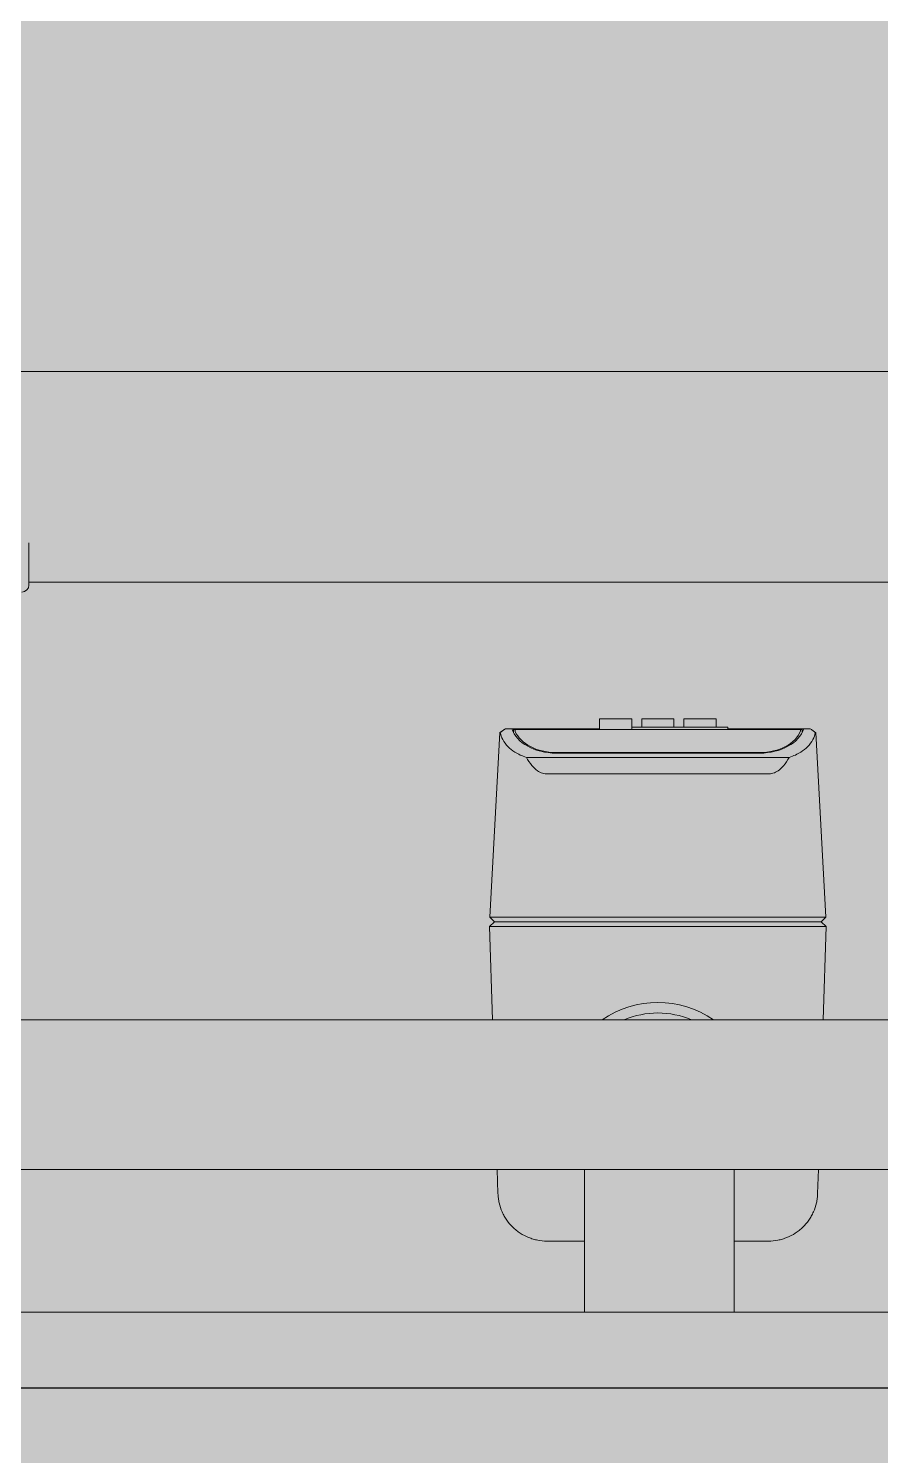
# Model space of a CAD drawing. Header units: centimetres. Extents: x 405564 to 502064, y 46284 to 60634.
# Drawn here: x 485322.37 to 485334.51, y 55967.11 to 55987.43 of the extents above; entities that cross this region are included whole.
import ezdxf

# ---------------------------------------------------------------- set-up
doc = ezdxf.new("R2010")
doc.units = ezdxf.units.CM
doc.layers.get('0').update_dxf_attribs({"color": 8, "lineweight": 9})
doc.layers.add('0-KRCN-MİMARİ-220526', color=8, linetype='Continuous', lineweight=9)
doc.layers.add('Visible (ISO)', color=8, linetype='Continuous', lineweight=18)
doc.layers.add('AS_NOT_MIMARI', color=8, linetype='Continuous')
doc.layers.add('AS_TAV', color=8, linetype='Continuous')

# ---------------------------------------------------------------- blocks, each defined once
blk = doc.blocks.new('A$Cdfb98813')
h = blk.add_hatch()
h.set_pattern_fill('ANGLE', color=256)
h.set_pattern_definition([(0, (-482318.783, -59032.118), (0, 6.985), [5.08, -1.905]), (90, (-482318.783, -59032.118), (-6.985, 4e-16), [5.08, -1.905])])
h.paths.add_polyline_path([(2235.139, -683), (325.139, -683), (325.139, -933.015), (2235.139, -933.015)])
h.paths.add_polyline_path([(800, -700), (900, -700), (900, -800), (800, -800)], flags=16)
h.paths.add_polyline_path([(1700, -700), (1800, -700), (1800, -800), (1700, -800)], flags=16)
at = {"layer": 'AS_TAV'}
blk.add_lwpolyline([(1253.081, -800), (1880, -800), (1880, -864.5), (1253.081, -864.5)], close=True, dxfattribs=at)
at = {"layer": 'Visible (ISO)'}
for p, q in [((1471.7, -850.015), (1494.617, -850.015)), ((1472.627, -852.456), (1472.627, -853.056)), ((1472.627, -853.015), (1493.802, -853.015)), ((1481.223, -854.963), (1480.763, -854.963)), ((1480.763, -854.963), (1480.763, -855.113)), ((1481.223, -854.963), (1481.223, -855.113)), ((1481.823, -854.963), (1481.363, -854.963)), ((1481.363, -854.963), (1481.363, -855.083)), ((1481.823, -854.963), (1481.823, -855.083)), ((1482.423, -854.963), (1481.963, -854.963)), ((1481.963, -854.963), (1481.963, -855.083)), ((1482.423, -854.963), (1482.423, -855.083)), ((1479.199, -857.789), (1479.339, -855.158)), ((1479.422, -855.103), (1479.339, -855.158)), ((1479.339, -855.158), (1479.339, -855.158)), ((1479.423, -855.103), (1479.422, -855.103)), ((1479.423, -855.103), (1479.51, -855.103)), ((1480.123, -855.103), (1479.51, -855.103)), ((1479.535, -855.113), (1479.553, -855.113)), ((1479.535, -855.113), (1479.535, -855.16)), ((1479.553, -855.113), (1479.557, -855.113)), ((1483.629, -855.113), (1479.557, -855.113)), ((1480.763, -855.103), (1480.123, -855.103)), ((1481.223, -855.083), (1481.322, -855.083)), ((1481.922, -855.083), (1481.322, -855.083)), ((1481.922, -855.083), (1482.593, -855.083)), ((1482.593, -855.083), (1482.593, -855.113)), ((1483.063, -855.103), (1482.593, -855.103)), ((1483.675, -855.103), (1483.063, -855.103)), ((1483.629, -855.113), (1483.632, -855.113)), ((1483.632, -855.113), (1483.65, -855.113)), ((1483.65, -855.113), (1483.65, -855.16)), ((1483.675, -855.103), (1483.762, -855.103)), ((1483.763, -855.103), (1483.762, -855.103)), ((1483.987, -857.789), (1483.846, -855.158)), ((1483.846, -855.158), (1483.846, -855.158)), ((1479.719, -855.512), (1483.466, -855.512)), ((1483.05, -855.442), (1480.135, -855.442)), ((1480.14, -855.451), (1483.046, -855.451)), ((1479.193, -857.923), (1479.263, -857.853)), ((1483.987, -857.789), (1479.199, -857.789)), ((1479.263, -857.853), (1479.199, -857.789)), ((1483.923, -857.853), (1483.987, -857.789)), ((1483.993, -857.923), (1483.923, -857.853)), ((1483.993, -857.923), (1479.193, -857.923)), ((1479.235, -859.249), (1479.193, -857.923)), ((1483.95, -859.249), (1483.993, -857.923)), ((1504.589, -859.249), (1449.07, -859.249)), ((1504.589, -861.383), (1449.07, -861.383)), ((1479.314, -861.725), (1479.303, -861.383)), ((1480.549, -863.415), (1480.549, -861.383)), ((1482.682, -861.383), (1482.682, -863.415)), ((1483.871, -861.725), (1483.882, -861.383)), ((1480.013, -862.403), (1480.549, -862.403)), ((1482.682, -862.403), (1483.172, -862.403)), ((1572.048, -863.415), (1409.528, -863.415))]:
    blk.add_line(p, q, dxfattribs=at)
for centre, radius, start, end in [((1472.527, -853.056), 0.1, 270, 0), ((1481.593, -860.403), 1.4, 55.4692, 124.5308), ((1481.593, -860.403), 1.25, 67.3211, 112.6789)]:
    blk.add_arc(centre, radius, start, end, dxfattribs=at)
at = {"layer": 'Visible (ISO)', "extrusion": (0, 0, -1)}
for centre, major_axis, ratio, start_param, end_param in [((1480.14, -854.998), (0.647, 0), 0.700208, 1.570796, 2.909309), ((1480.135, -855.009), (0.6, 0), 0.700208, 2.859947, 2.893349), ((1480.137, -855.101), (-0.58, 0), 0.573576, 6.207265, 6.24804), ((1480.135, -855.022), (-0.6, 0), 0.700208, 4.712389, 5.996004), ((1483.046, -854.998), (0.647, 0), 0.700208, 0.232283, 1.570796), ((1483.05, -855.022), (-0.6, 0), 0.700208, 3.414026, 4.712389), ((1483.558, -855.075), (-0.001, 0.253), 0.283429, 1.750505, 1.807892), ((1483.045, -855.098), (0.585, 0), 0.573576, 0.043399, 0.066681), ((1483.05, -855.009), (0.6, 0), 0.700208, 0.248243, 0.267445)]:
    blk.add_ellipse(centre, major_axis=major_axis, ratio=ratio, start_param=start_param, end_param=end_param, dxfattribs=at)
at = {"layer": 'Visible (ISO)'}
for points in [[(1479.339, -855.158), (1479.339, -855.158), (1479.338, -855.158), (1479.338, -855.158)], [(1479.338, -855.158), (1479.338, -855.158), (1479.338, -855.158), (1479.347, -855.158)], [(1479.559, -855.126), (1479.559, -855.131), (1479.559, -855.136), (1479.56, -855.141)], [(1483.838, -855.158), (1483.844, -855.158), (1483.846, -855.158), (1483.846, -855.158)]]:
    blk.add_open_spline(points, degree=3, dxfattribs=at)
for points, knots in [([(1479.347, -855.158), (1479.359, -855.149), (1479.372, -855.139), (1479.397, -855.121), (1479.41, -855.112), (1479.423, -855.103)], [-0.1232406, -0.1232406, -0.1232406, -0.1232406, -0.0604742, -0.0604742, 0, 0, 0, 0]), ([(1479.347, -855.158), (1479.353, -855.193), (1479.365, -855.226), (1479.401, -855.294), (1479.426, -855.328), (1479.485, -855.387), (1479.517, -855.413), (1479.602, -855.466), (1479.657, -855.492), (1479.719, -855.512)], [0.000001, 0.000001, 0.000001, 0.000001, 0.1795995, 0.1795995, 0.3706352, 0.3706352, 0.535871, 0.535871, 0.7454374, 0.7454374, 0.7454374, 0.7454374]), ([(1483.838, -855.158), (1483.832, -855.193), (1483.82, -855.226), (1483.784, -855.294), (1483.759, -855.328), (1483.7, -855.387), (1483.668, -855.413), (1483.583, -855.466), (1483.528, -855.492), (1483.466, -855.512)], [-0.7510978, -0.7510978, -0.7510978, -0.7510978, -0.570056, -0.570056, -0.3774747, -0.3774747, -0.2110562, -0.2110562, -0.000001, -0.000001, -0.000001, -0.000001]), ([(1483.762, -855.103), (1483.775, -855.112), (1483.788, -855.121), (1483.813, -855.139), (1483.826, -855.149), (1483.838, -855.158)], [-0.1232562, -0.1232562, -0.1232562, -0.1232562, -0.0627803, -0.0627803, 0, 0, 0, 0]), ([(1483.763, -855.103), (1483.763, -855.103), (1483.763, -855.103), (1483.763, -855.103), (1483.763, -855.103), (1483.763, -855.103), (1483.763, -855.103)], [-0.34783821777, -0.34783821777, -0.34783821777, -0.34783821777, -0.34781798728, -0.34781798728, -0.34781798728, -0.34778414832, -0.34778414832, -0.34778414832, -0.34778414832]), ([(1479.719, -855.512), (1479.742, -855.552), (1479.768, -855.593), (1479.821, -855.655), (1479.847, -855.681), (1479.898, -855.717), (1479.923, -855.73), (1479.961, -855.742), (1479.973, -855.744), (1479.989, -855.746), (1479.994, -855.747), (1480.004, -855.747), (1480.007, -855.747), (1480.535, -855.747), (1481.061, -855.747), (1482.116, -855.747), (1482.646, -855.747), (1483.178, -855.747), (1483.181, -855.747), (1483.191, -855.747), (1483.196, -855.747), (1483.212, -855.745), (1483.223, -855.742), (1483.261, -855.731), (1483.285, -855.718), (1483.335, -855.683), (1483.361, -855.659), (1483.415, -855.596), (1483.443, -855.554), (1483.466, -855.512)], [0.000001, 0.000001, 0.000001, 0.000001, 0.142872, 0.142872, 0.249594, 0.249594, 0.333638, 0.333638, 0.369463, 0.369463, 0.383757, 0.383757, 0.398198, 0.398198, 3.790009, 3.790009, 7.205819, 7.205819, 7.223192, 7.223192, 7.240538, 7.240538, 7.283489, 7.283489, 7.38371, 7.38371, 7.511668, 7.511668, 7.692603, 7.692603, 7.692603, 7.692603]), ([(1483.923, -857.853), (1483.923, -857.853), (1483.917, -857.853), (1483.847, -857.853), (1483.801, -857.853), (1483.688, -857.853), (1483.619, -857.853), (1483.471, -857.853), (1483.39, -857.853), (1483.299, -857.853), (1483.289, -857.853), (1483.181, -857.853), (1483.111, -857.853), (1482.907, -857.853), (1482.777, -857.853), (1482.4, -857.853), (1482.158, -857.853), (1481.263, -857.853), (1480.624, -857.853), (1479.88, -857.853), (1479.825, -857.853), (1479.67, -857.853), (1479.594, -857.853), (1479.458, -857.853), (1479.402, -857.853), (1479.314, -857.853), (1479.286, -857.853), (1479.266, -857.853), (1479.264, -857.853), (1479.263, -857.853)], [-12.329713, -12.329713, -12.329713, -12.329713, -11.737435, -11.737435, -11.262606, -11.262606, -10.759721, -10.759721, -10.226332, -10.226332, -10.139977, -10.139977, -9.962484, -9.962484, -9.611138, -9.611138, -8.916822, -8.916822, -6.960271, -6.960271, -6.567626, -6.567626, -6.101861, -6.101861, -5.610523, -5.610523, -5.091932, -5.091932, -4.874355, -4.874355, -4.874355, -4.874355]), ([(1479.314, -861.725), (1479.314, -861.736), (1479.315, -861.748), (1479.317, -861.77), (1479.318, -861.781), (1479.322, -861.815), (1479.326, -861.837), (1479.341, -861.903), (1479.355, -861.946), (1479.383, -862.007), (1479.393, -862.027), (1479.409, -862.056), (1479.415, -862.066), (1479.427, -862.085), (1479.433, -862.095), (1479.465, -862.141), (1479.494, -862.175), (1479.535, -862.213), (1479.543, -862.221), (1479.56, -862.236), (1479.568, -862.243), (1479.595, -862.264), (1479.613, -862.277), (1479.67, -862.314), (1479.709, -862.335), (1479.772, -862.36), (1479.793, -862.367), (1479.836, -862.38), (1479.858, -862.386), (1479.924, -862.398), (1479.968, -862.403), (1480.013, -862.403)], [0, 0, 0, 0, 0.03125, 0.03125, 0.0625, 0.0625, 0.125, 0.125, 0.25, 0.25, 0.3125, 0.3125, 0.34375, 0.34375, 0.375, 0.375, 0.5, 0.5, 0.53125, 0.53125, 0.5625, 0.5625, 0.625, 0.625, 0.75, 0.75, 0.8125, 0.8125, 0.875, 0.875, 1, 1, 1, 1]), ([(1483.172, -862.403), (1483.217, -862.403), (1483.261, -862.398), (1483.305, -862.39), (1483.327, -862.386), (1483.349, -862.38), (1483.37, -862.374), (1483.392, -862.367), (1483.413, -862.36), (1483.434, -862.352), (1483.476, -862.335), (1483.516, -862.314), (1483.553, -862.29), (1483.572, -862.277), (1483.59, -862.264), (1483.608, -862.25), (1483.617, -862.243), (1483.625, -862.236), (1483.634, -862.228), (1483.642, -862.221), (1483.65, -862.213), (1483.658, -862.206), (1483.691, -862.175), (1483.72, -862.141), (1483.745, -862.104), (1483.752, -862.095), (1483.758, -862.085), (1483.764, -862.076), (1483.77, -862.066), (1483.776, -862.056), (1483.781, -862.046), (1483.792, -862.027), (1483.802, -862.007), (1483.812, -861.986), (1483.83, -861.946), (1483.844, -861.903), (1483.854, -861.859), (1483.859, -861.837), (1483.863, -861.815), (1483.866, -861.792), (1483.869, -861.77), (1483.871, -861.748), (1483.871, -861.725)], [-1, -1, -1, -1, -0.875, -0.875, -0.875, -0.8125, -0.8125, -0.8125, -0.75, -0.75, -0.75, -0.625, -0.625, -0.625, -0.5625, -0.5625, -0.5625, -0.53125, -0.53125, -0.53125, -0.5, -0.5, -0.5, -0.375, -0.375, -0.375, -0.34375, -0.34375, -0.34375, -0.3125, -0.3125, -0.3125, -0.25, -0.25, -0.25, -0.125, -0.125, -0.125, -0.0625, -0.0625, -0.0625, 0, 0, 0, 0])]:
    blk.add_open_spline(points, degree=3, knots=knots, dxfattribs=at)
blk = doc.blocks.new('A$C6A10306C')
at = {"layer": 'AS_NOT_MIMARI'}
blk.add_blockref('A$Cdfb98813', (13285.68, -3801.454), dxfattribs=at)

msp = doc.modelspace()

# ---------------------------------------------------------------- block references
at = {"layer": '0-KRCN-MİMARİ-220526'}
msp.add_blockref('A$C6A10306C', (470564.066, 60634.016), dxfattribs=at)

doc.saveas('drawing.dxf')
